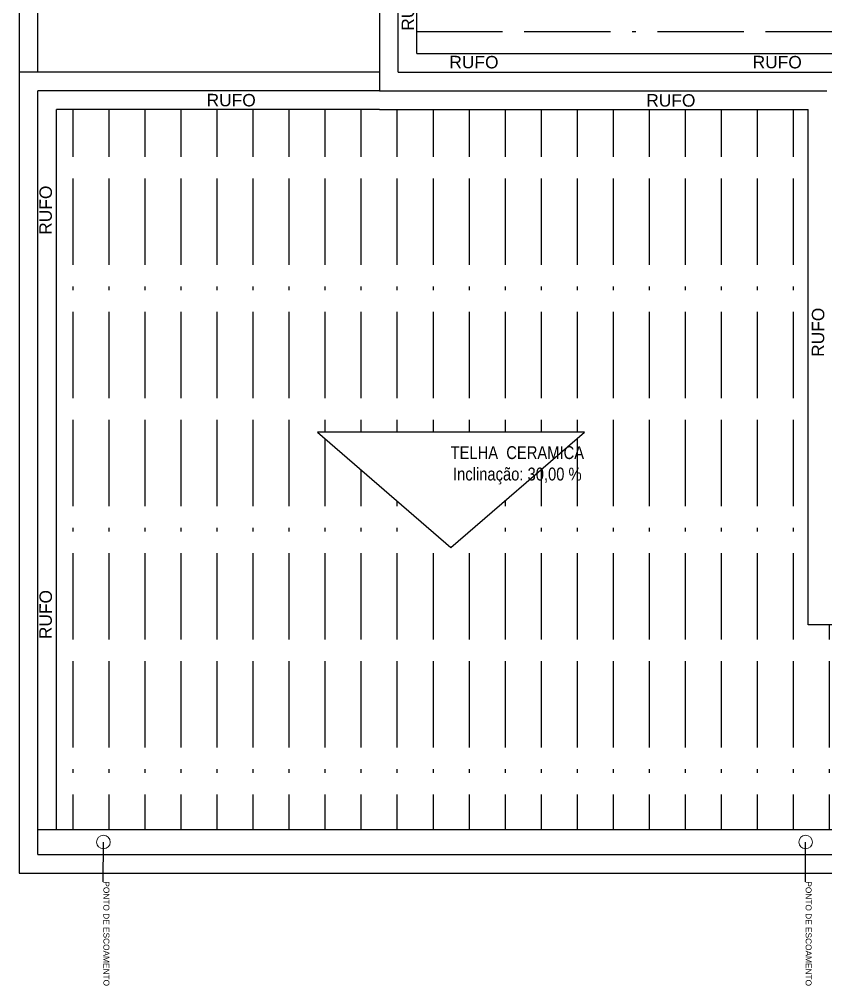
# Model space of a CAD drawing. Header units: millimetres. Extents: x 3314 to 3538, y 1235 to 1314.
# Drawn here: x 3334.88 to 3341.37, y 1279.34 to 1287.12 of the extents above; entities that cross this region are included whole.
import ezdxf

# ---------------------------------------------------------------- set-up
doc = ezdxf.new("R2010")
doc.units = ezdxf.units.MM
doc.linetypes.add('CONTINU', pattern=[0])
for name, color, linetype in [('02', 2, 'Continuous'), ('04', 4, 'Continuous'), ('_ARQ ALVENARIA', 7, 'Continuous')]:
    doc.layers.add(name, color=color, linetype=linetype)
doc.layers.add('ALVENARIA', color=7, linetype='Continuous', lineweight=30)
doc.layers.add('ALVENARIA 0.18', color=7, linetype='Continuous', lineweight=18)
doc.styles.add('ROMANS', font='romans.shx')
doc.styles.get("Standard").update_dxf_attribs({"font": 'arial.ttf'})

msp = doc.modelspace()

# ---------------------------------------------------------------- hatches: boundary and pattern name
at = {"layer": 'ALVENARIA'}
h = msp.add_hatch(dxfattribs=at)
h.set_pattern_fill('ACAD_ISO11W100', color=1, scale=0.058, angle=90)
h.set_pattern_definition([(90, (3339.6637, 1285.13944), (-0.29, 2e-17), [0.696, -0.174, 0.696, -0.174, 0.029, -0.174])])
h.paths.add_polyline_path([(3341.2314, 1286.3928), (3337.7814, 1286.3928), (3335.1814, 1286.3928), (3335.1814, 1280.5928), (3343.2014, 1280.5928), (3343.2014, 1282.2428), (3341.2314, 1282.2428)])
h.paths.add_polyline_path([(3339.4305, 1283.7921), (3338.3557, 1282.8659), (3337.2809, 1283.7921)], flags=16)
h.paths.add_polyline_path([(3346.5314, 1300.1928), (3344.4425, 1300.1928), (3344.4425, 1297.8893), (3345.1009, 1297.8939), (3344.7447, 1297.8893), (3344.4425, 1297.8824), (3344.4425, 1295.7428), (3346.5314, 1295.7428)])
h.paths.add_polyline_path([(3343.9348, 1300.1928), (3344.4425, 1300.1928), (3344.4425, 1300.6928), (3335.0348, 1300.6928), (3335.0348, 1295.7428), (3343.9348, 1295.7428)])
h.paths.add_polyline_path([(3344.4425, 1300.1928), (3343.9348, 1300.1928), (3343.9348, 1295.7428), (3344.4425, 1295.7428), (3344.4425, 1297.8824), (3344.0261, 1297.8824), (3344.4425, 1297.8893)], flags=17)
h.paths.add_polyline_path([(3346.5314, 1300.6928), (3344.4425, 1300.6928), (3344.4425, 1300.1928), (3346.5314, 1300.1928)])
h.paths.add_polyline_path([(3337.7883, 1283.3458), (3338.9145, 1283.3458), (3338.9145, 1283.7357), (3337.7883, 1283.7357)], flags=24)
h = msp.add_hatch(dxfattribs=at)
h.set_pattern_fill('ACAD_ISO11W100', color=1, scale=0.058)
h.paths.add_polyline_path([(3341.5314, 1295.2928), (3338.0814, 1295.2928), (3338.0814, 1289.0343), (3341.5314, 1289.0343)])
h.paths.add_polyline_path([(3339.5459, 1292.0008), (3340.429, 1290.976), (3339.5459, 1289.9513)], flags=16)
h.paths.add_polyline_path([(3341.5314, 1289.0343), (3338.0814, 1289.0343), (3338.0814, 1286.8428), (3341.5314, 1286.8428)])
h.paths.add_polyline_path([(3344.4425, 1295.2928), (3341.7314, 1295.2928), (3341.7314, 1289.0343), (3344.4425, 1289.0343)])
h.paths.add_polyline_path([(3344.0292, 1292.5294), (3344.0292, 1290.4799), (3343.1462, 1291.5047)], flags=16)
h.paths.add_polyline_path([(3345.0814, 1295.2928), (3344.4425, 1295.2928), (3344.4425, 1289.0343), (3345.0814, 1289.0343)])
h.paths.add_polyline_path([(3345.0814, 1289.0343), (3344.4425, 1289.0343), (3344.4425, 1287.1928), (3345.0814, 1287.1928)])
h.paths.add_polyline_path([(3344.4425, 1289.0343), (3341.7314, 1289.0343), (3341.7314, 1287.1928), (3344.4425, 1287.1928)])
h.paths.add_polyline_path([(3344.4425, 1285.5428), (3341.7314, 1285.5428), (3341.7314, 1282.6928), (3344.4425, 1282.6928)])
h.paths.add_polyline_path([(3344.0292, 1285.1398), (3344.0292, 1283.0903), (3343.1462, 1284.115)], flags=16)
h.paths.add_polyline_path([(3345.0814, 1285.5428), (3344.4425, 1285.5428), (3344.4425, 1282.6928), (3345.0814, 1282.6928)])
h.paths.add_polyline_path([(3339.9625, 1290.2879), (3339.9625, 1291.7413), (3339.5604, 1291.7413), (3339.5604, 1290.2879)], flags=24)
h.paths.add_polyline_path([(3341.935, 1294.6376), (3342.8022, 1294.6376), (3342.8022, 1294.7362), (3341.935, 1294.7362)], flags=24)
h.paths.add_polyline_path([(3343.6093, 1292.2678), (3343.6093, 1290.8144), (3344.0114, 1290.8144), (3344.0114, 1292.2678)], flags=24)
h.paths.add_polyline_path([(3341.935, 1288.8059), (3342.8022, 1288.8059), (3342.8022, 1288.9045), (3341.935, 1288.9045)], flags=24)
h.paths.add_polyline_path([(3341.935, 1282.7414), (3342.8022, 1282.7414), (3342.8022, 1282.84), (3341.935, 1282.84)], flags=24)
h.paths.add_polyline_path([(3343.6093, 1284.8781), (3343.6093, 1283.4247), (3344.0114, 1283.4247), (3344.0114, 1284.8781)], flags=24)

# ---------------------------------------------------------------- linework, layer by layer
for p, q in [((3335.5572, 1280.172), (3335.5585, 1280.4928)), ((3341.2091, 1280.172), (3341.2104, 1280.4928))]:
    msp.add_line(p, q)
at = {"layer": '02'}
msp.add_lwpolyline([(3338.3557, 1282.8659), (3339.4305, 1283.7921), (3337.2809, 1283.7921)], close=True, dxfattribs=at)
at = {"layer": 'ALVENARIA'}
for p, q in [((3334.8814, 1305.2428), (3334.8814, 1280.2428)), ((3335.0314, 1286.6928), (3335.0314, 1300.6928)), ((3337.7814, 1295.5928), (3337.7814, 1286.5428)), ((3337.9314, 1286.6928), (3337.9314, 1295.4428)), ((3337.9314, 1286.6928), (3341.5314, 1286.6928)), ((3335.0314, 1280.3928), (3335.0314, 1286.5428)), ((3337.7814, 1286.5428), (3341.3814, 1286.5428)), ((3335.1814, 1280.5928), (3335.1814, 1286.3928)), ((3337.7814, 1286.3928), (3341.2314, 1286.3928)), ((3341.2314, 1282.2428), (3341.2314, 1286.3928)), ((3343.2014, 1282.2428), (3341.2314, 1282.2428)), ((3335.0314, 1280.3928), (3343.3514, 1280.3928)), ((3334.8814, 1280.2428), (3343.3514, 1280.2428))]:
    msp.add_line(p, q, dxfattribs=at)
at = {"layer": 'ALVENARIA', "color": 3}
for p, q in [((3338.0814, 1286.8428), (3338.0814, 1295.2928)), ((3338.0814, 1286.8428), (3341.5314, 1286.8428)), ((3335.0314, 1280.5928), (3343.3514, 1280.5928))]:
    msp.add_line(p, q, dxfattribs=at)
at = {"layer": 'ALVENARIA', "linetype": 'CONTINU'}
for p, q in [((3337.7814, 1286.6928), (3334.8814, 1286.6928)), ((3337.7814, 1286.5428), (3335.0314, 1286.5428)), ((3337.7814, 1286.3928), (3335.1814, 1286.3928))]:
    msp.add_line(p, q, dxfattribs=at)
at = {"layer": 'ALVENARIA 0.18'}
for centre in [(3335.5585, 1280.4928), (3341.2104, 1280.4928)]:
    msp.add_circle(centre, 0.0547, dxfattribs=at)

# ---------------------------------------------------------------- texts
at = {"layer": '04', "char_height": 0.1, "attachment_point": 5, "style": 'ROMANS'}
for insert, rotation in [((3338.0105, 1287.2238), 89.77388), ((3338.5406, 1286.7726), 359.77388), ((3340.9818, 1286.7726), 359.77388), ((3336.5866, 1286.4665), 359.77388), ((3340.1257, 1286.4643), 359.77388), ((3335.0939, 1285.581), 89.77388), ((3341.3108, 1284.5975), 89.77388), ((3335.0939, 1282.3245), 89.77388)]:
    msp.add_mtext('{\\fArial|b0|i0|c0|p34;RUFO}', dxfattribs=dict(at, insert=insert, rotation=rotation))
at = {"layer": '04', "insert": (3338.3529, 1283.3724), "char_height": 0.103541, "attachment_point": 7}
msp.add_mtext('\\pxqc;{\\fArial Narrow|b0|i0|c0|p34;\\C4;TELHA  CERAMICA\\PInclinação: 30,00 %}', dxfattribs=at)
at = {"layer": '_ARQ ALVENARIA', "char_height": 0.04786, "attachment_point": 5, "rotation": 270, "style": 'ROMANS'}
for insert in [(3335.582, 1279.7545), (3341.2339, 1279.7545)]:
    msp.add_mtext('{\\fArial|b0|i0|c0|p34;PONTO DE ESCOAMENTO}', dxfattribs=dict(at, insert=insert))

doc.saveas('drawing.dxf')
